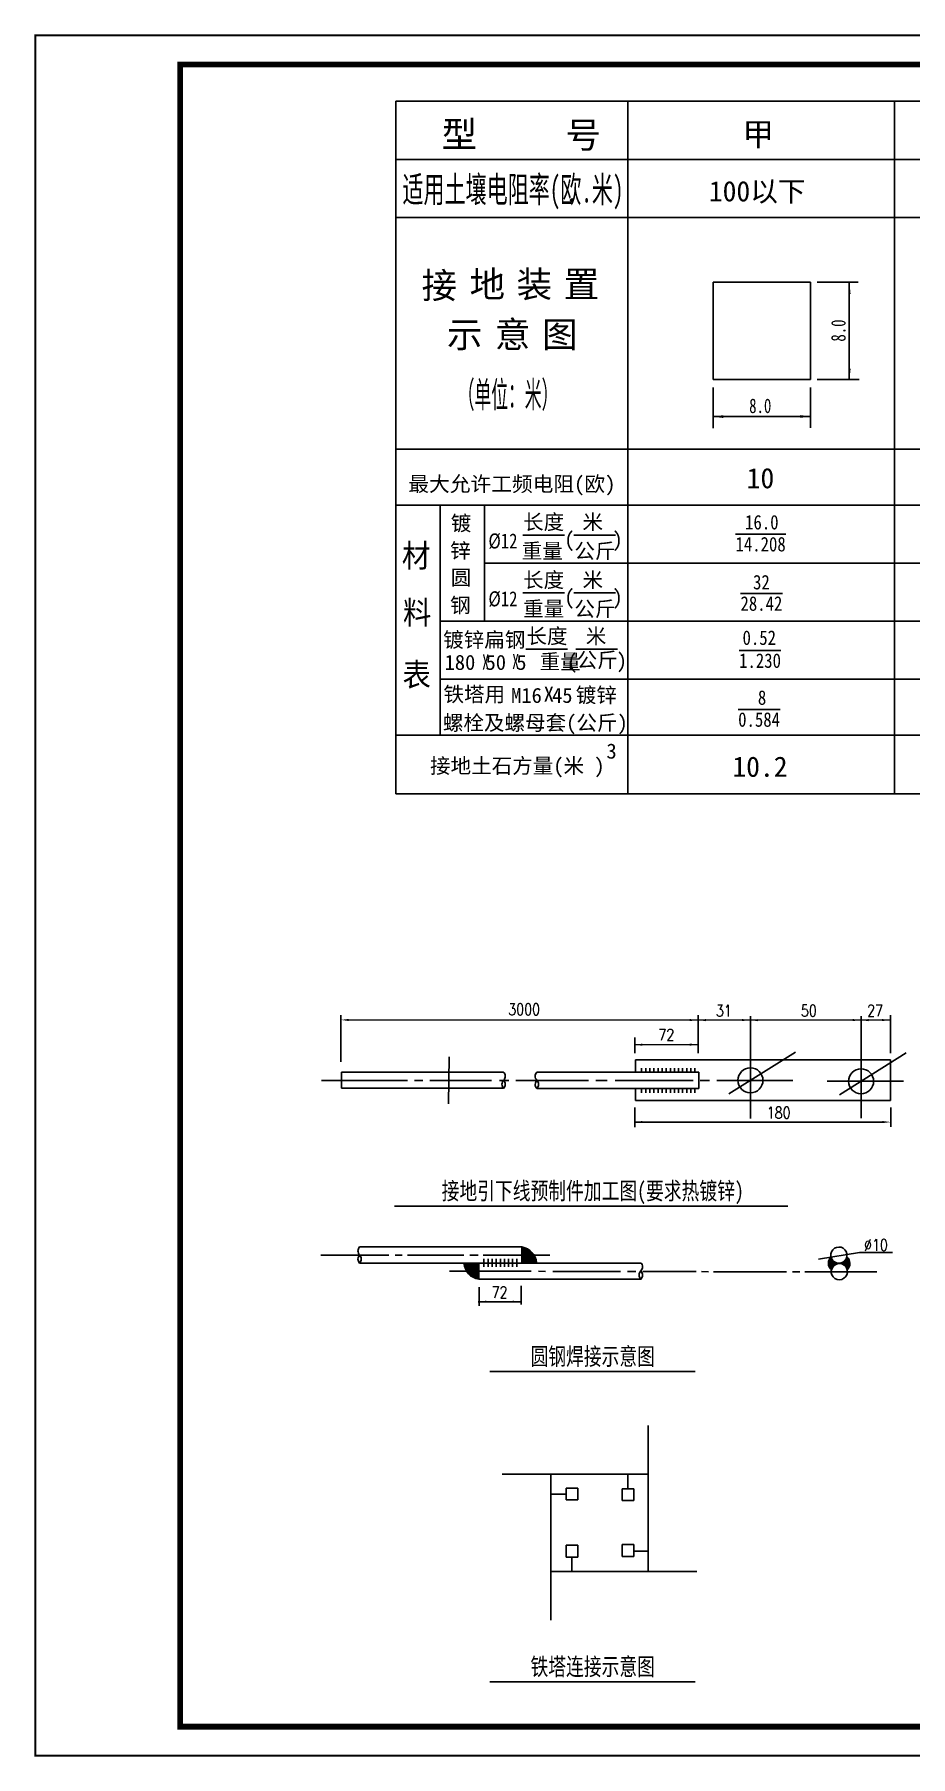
# Model space of a CAD drawing. Extents: x 457 to 4918, y -67 to 391.
# Drawn here: x 3700.2 to 3851.5, y -65.3 to 232.1 of the extents above; entities that cross this region are included whole.
import ezdxf
from ezdxf.enums import TextEntityAlignment as Align

# ---------------------------------------------------------------- set-up
doc = ezdxf.new("R2010")
doc.units = 0
doc.header["$LTSCALE"] = 40
doc.header["$MEASUREMENT"] = 0
doc.layers.get('0').update_dxf_attribs({"linetype": 'CONTINUOUS'})
for name, color, linetype in [('1', 2, 'CONTINUOUS'), ('CHI', 4, 'CONTINUOUS'), ('TK', 1, 'CONTINUOUS')]:
    doc.layers.add(name, color=color, linetype=linetype)
doc.styles.add('AA', font='romans', dxfattribs={"width": 0.75, "bigfont": 'HZTXT'})
doc.styles.add('HT', font='simhei.ttf')
doc.styles.add('HZ', font='romans', dxfattribs={"width": 0.75, "bigfont": 'HZTXT.SHX'})
doc.styles.add('ST', font='', dxfattribs={"width": 0.85})
doc.styles.get("Standard").update_dxf_attribs({"font": '', "width": 0.7, "oblique": 1, "height": 1})
doc.styles.add('TT宋体', font='', dxfattribs={"width": 0.7, "oblique": 1, "height": 1})
doc.styles.get('ST').set_extended_font_data('SimSun')
doc.styles.get('Standard').set_extended_font_data('新宋体')
doc.styles.get('TT宋体').set_extended_font_data('FangSong_GB2312')

# ---------------------------------------------------------------- blocks, each defined once
blk = doc.blocks.new('*X27')
at = {"color": 0, "linetype": 'Continuous'}
for p, q in [((288.5, 457.1), (291.07, 457.1)), ((288.51, 457), (291.07, 457)), ((288.53, 456.9), (291.07, 456.9)), ((288.54, 456.8), (291.07, 456.8)), ((288.56, 456.7), (291.07, 456.7)), ((288.58, 456.6), (291.07, 456.6)), ((288.61, 456.5), (291.07, 456.5)), ((288.64, 456.4), (291.07, 456.4)), ((288.68, 456.3), (291.07, 456.3)), ((288.71, 456.2), (291.07, 456.2)), ((288.76, 456.1), (291.07, 456.1)), ((288.8, 456), (291.07, 456)), ((288.86, 455.9), (291.07, 455.9)), ((288.91, 455.8), (291.07, 455.8)), ((288.97, 455.7), (291.07, 455.7)), ((289.04, 455.6), (291.07, 455.6)), ((289.11, 455.5), (291.07, 455.5)), ((289.19, 455.4), (291.07, 455.4)), ((289.28, 455.3), (291.07, 455.3)), ((289.38, 455.2), (291.07, 455.2)), ((289.48, 455.1), (291.07, 455.1)), ((289.6, 455), (291.07, 455)), ((289.73, 454.9), (291.07, 454.9)), ((289.88, 454.8), (291.07, 454.8)), ((290.05, 454.7), (291.07, 454.7)), ((290.25, 454.6), (291.07, 454.6)), ((290.5, 454.5), (291.07, 454.5)), ((290.85, 454.4), (291.07, 454.4))]:
    blk.add_line(p, q, dxfattribs=at)
blk = doc.blocks.new('*X26')
at = {"color": 0, "linetype": 'Continuous'}
for p, q in [((298.48, 459.9), (298.65, 459.9)), ((298.48, 459.8), (299.01, 459.8)), ((298.48, 459.7), (299.27, 459.7)), ((298.48, 459.6), (299.47, 459.6)), ((298.48, 459.5), (299.64, 459.5)), ((298.48, 459.4), (299.79, 459.4)), ((298.48, 459.3), (299.92, 459.3)), ((298.48, 459.2), (300.04, 459.2)), ((298.48, 459.1), (300.14, 459.1)), ((298.48, 459), (300.24, 459)), ((298.48, 458.9), (300.33, 458.9)), ((298.48, 458.8), (300.41, 458.8)), ((298.48, 458.7), (300.48, 458.7)), ((298.48, 458.6), (300.55, 458.6)), ((298.48, 458.5), (300.61, 458.5)), ((298.48, 458.4), (300.67, 458.4)), ((298.48, 458.3), (300.72, 458.3)), ((298.48, 458.2), (300.77, 458.2)), ((298.48, 458.1), (300.81, 458.1)), ((298.48, 458), (300.85, 458)), ((298.48, 457.9), (300.89, 457.9)), ((298.48, 457.8), (300.92, 457.8)), ((298.48, 457.7), (300.94, 457.7)), ((298.48, 457.6), (300.97, 457.6)), ((298.48, 457.5), (300.99, 457.5)), ((298.48, 457.4), (301, 457.4)), ((298.48, 457.3), (301.02, 457.3)), ((298.48, 457.2), (301.03, 457.2))]:
    blk.add_line(p, q, dxfattribs=at)
blk = doc.blocks.new('*X25')
at = {"color": 0, "linetype": 'Continuous'}
for p, q in [((351.44, 465), (352.62, 465)), ((351.44, 464.9), (352.88, 464.9)), ((351.44, 464.8), (353.16, 464.8)), ((351.45, 464.7), (352.77, 464.7)), ((351.46, 465.1), (352.45, 465.1)), ((351.47, 465.2), (352.32, 465.2)), ((351.47, 464.6), (352.58, 464.6)), ((351.49, 464.5), (352.44, 464.5)), ((351.5, 465.3), (352.22, 465.3)), ((351.52, 464.4), (352.32, 464.4)), ((351.53, 465.4), (352.13, 465.4)), ((351.55, 464.3), (352.23, 464.3)), ((351.58, 465.5), (352.06, 465.5)), ((351.6, 464.2), (352.16, 464.2)), ((351.63, 465.6), (352.01, 465.6)), ((351.66, 464.1), (352.1, 464.1)), ((351.69, 465.7), (351.96, 465.7)), ((351.72, 464), (352.04, 464)), ((351.76, 465.8), (351.92, 465.8)), ((351.8, 463.9), (352, 463.9)), ((351.84, 465.9), (351.89, 465.9)), ((353.47, 464.8), (355.13, 464.8)), ((353.62, 464.9), (355.13, 464.9)), ((353.85, 464.7), (355.13, 464.7)), ((353.88, 465), (355.12, 465)), ((354.05, 465.1), (355.11, 465.1)), ((354.05, 464.6), (355.12, 464.6)), ((354.17, 465.2), (355.08, 465.2)), ((354.19, 464.5), (355.1, 464.5)), ((354.28, 465.3), (355.05, 465.3)), ((354.3, 464.4), (355.08, 464.4)), ((354.36, 465.4), (355.01, 465.4)), ((354.4, 464.3), (355.04, 464.3)), ((354.43, 465.5), (354.97, 465.5)), ((354.47, 464.2), (355, 464.2)), ((354.49, 465.6), (354.91, 465.6)), ((354.53, 464.1), (354.95, 464.1)), ((354.54, 465.7), (354.84, 465.7)), ((354.58, 465.8), (354.76, 465.8)), ((354.59, 464), (354.89, 464)), ((354.61, 465.9), (354.67, 465.9)), ((354.63, 463.9), (354.82, 463.9)), ((351.89, 463.8), (351.97, 463.8)), ((354.66, 463.8), (354.74, 463.8))]:
    blk.add_line(p, q, dxfattribs=at)

msp = doc.modelspace()

# ---------------------------------------------------------------- linework, layer by layer
at = {"linetype": 'Continuous'}
for p, q in [((3762.66, 210.47), (4076.66, 210.47)), ((3762.66, 200.47), (4076.66, 200.47)), ((3762.66, 160.47), (4076.66, 160.47)), ((3770.23, 111.09), (3770.23, 150.76)), ((3771.81, 55.5), (3771.64, 47.43)), ((3803.97, 52.88), (3803.97, 55.01)), ((3803.97, 55.01), (3848, 55.01)), ((3805.02, 53.57), (3805.02, 52.88)), ((3805.73, 53.57), (3805.73, 52.88)), ((3806.44, 53.57), (3806.44, 52.88)), ((3807.15, 53.57), (3807.15, 52.88)), ((3807.85, 53.57), (3807.85, 52.88)), ((3808.56, 53.57), (3808.56, 52.88)), ((3809.27, 53.57), (3809.27, 52.88)), ((3809.98, 53.57), (3809.98, 52.88)), ((3810.68, 53.57), (3810.68, 52.88)), ((3811.39, 53.57), (3811.39, 52.88)), ((3812.1, 53.57), (3812.1, 52.88)), ((3812.81, 53.57), (3812.81, 52.88)), ((3813.51, 53.57), (3813.51, 52.88)), ((3814.22, 53.57), (3814.22, 52.88)), ((3848, 55.01), (3848, 48.01)), ((3749.72, 51.46), (3764.56, 51.46)), ((3781.19, 52.89), (3753.19, 52.89)), ((3753.19, 52.89), (3753.19, 50.09)), ((3765.8, 51.46), (3767.21, 51.46)), ((3768.45, 51.46), (3779.07, 51.46)), ((3780.48, 51.46), (3782.07, 51.46)), ((3783.31, 51.46), (3795.87, 51.46)), ((3814.91, 52.88), (3786.91, 52.88)), ((3797.11, 51.46), (3799.05, 51.46)), ((3800.47, 51.46), (3813.91, 51.46)), ((3814.91, 50.08), (3814.91, 52.88)), ((3815.15, 51.46), (3816.74, 51.46)), ((3817.98, 51.46), (3831.11, 51.46)), ((3837.07, 51.31), (3850.21, 51.31)), ((3753.19, 50.09), (3781.19, 50.09)), ((3786.91, 50.08), (3814.91, 50.08)), ((3803.97, 48.01), (3803.97, 50.08)), ((3828.97, 48.01), (3803.97, 48.01)), ((3805.02, 50.08), (3805.02, 49.31)), ((3805.73, 50.08), (3805.73, 49.31)), ((3806.44, 50.08), (3806.44, 49.31)), ((3807.15, 50.08), (3807.15, 49.31)), ((3807.85, 50.08), (3807.85, 49.31)), ((3808.56, 50.08), (3808.56, 49.31)), ((3809.27, 50.08), (3809.27, 49.31)), ((3809.98, 50.08), (3809.98, 49.31)), ((3810.68, 50.08), (3810.68, 49.31)), ((3811.39, 50.08), (3811.39, 49.31)), ((3812.1, 50.08), (3812.1, 49.31)), ((3812.81, 50.08), (3812.81, 49.31)), ((3813.51, 50.08), (3813.51, 49.31)), ((3814.22, 50.08), (3814.22, 49.31)), ((3749.63, 21.26), (3761.38, 21.26)), ((3784.31, 22.71), (3756.31, 22.71)), ((3762.44, 21.26), (3763.68, 21.26)), ((3764.56, 21.26), (3774.29, 21.26)), ((3775.35, 21.26), (3776.77, 21.26)), ((3777.65, 21.26), (3789.17, 21.26)), ((3784.31, 19.91), (3784.31, 22.71)), ((3756.31, 19.91), (3784.31, 19.91)), ((3771.84, 18.53), (3785.96, 18.5)), ((3776.91, 19.92), (3776.91, 17.12)), ((3804.91, 19.92), (3776.91, 19.92)), ((3777.79, 20.63), (3777.79, 19.29)), ((3778.49, 20.63), (3778.49, 19.29)), ((3779.2, 20.63), (3779.2, 19.29)), ((3779.91, 20.63), (3779.91, 19.29)), ((3780.62, 20.63), (3780.62, 19.29)), ((3781.32, 20.63), (3781.32, 19.29)), ((3782.03, 20.63), (3782.03, 19.29)), ((3782.74, 20.63), (3782.74, 19.29)), ((3783.45, 20.63), (3783.45, 19.29)), ((3787.2, 18.5), (3788.44, 18.49)), ((3789.68, 18.49), (3801.35, 18.47)), ((3802.59, 18.46), (3804.01, 18.46)), ((3805.24, 18.46), (3814.44, 18.44)), ((3815.33, 18.44), (3816.56, 18.43)), ((3817.45, 18.43), (3830.01, 18.41)), ((3831.07, 18.4), (3832.31, 18.4)), ((3833.19, 18.4), (3845.62, 18.42)), ((3776.91, 17.12), (3804.91, 17.12)), ((3806.14, -33.34), (3806.14, -8.14)), ((3806.14, -16.54), (3780.94, -16.54)), ((3789.34, -16.54), (3789.34, -33.34)), ((3802.64, -16.54), (3802.63, -19.05)), ((3789.34, -19.96), (3791.96, -19.96)), ((3791.96, -18.93), (3791.96, -20.98)), ((3794.01, -18.93), (3791.96, -18.93)), ((3794.01, -20.98), (3794.01, -18.93)), ((3801.63, -19.05), (3801.63, -21.1)), ((3803.68, -19.05), (3801.63, -19.05)), ((3803.68, -21.1), (3803.68, -19.05)), ((3791.96, -20.98), (3794.01, -20.98)), ((3801.63, -21.1), (3803.68, -21.1)), ((3791.96, -28.82), (3791.96, -30.87)), ((3794.01, -28.82), (3791.96, -28.82)), ((3794.01, -30.87), (3794.01, -28.82)), ((3801.63, -28.69), (3801.63, -30.74)), ((3803.68, -28.69), (3801.63, -28.69)), ((3803.68, -30.74), (3803.68, -28.69)), ((3791.96, -30.87), (3794.01, -30.87)), ((3792.96, -33.34), (3792.96, -30.87)), ((3801.63, -30.74), (3803.68, -30.74)), ((3803.68, -29.83), (3806.14, -29.83)), ((3789.34, -33.34), (3789.34, -41.74)), ((3789.34, -33.34), (3806.14, -33.34)), ((3806.14, -33.34), (3814.54, -33.34))]:
    msp.add_line(p, q, dxfattribs=at)
at = {"color": 3, "lineweight": -3}
msp.add_line((3848, 48.01), (3828.97, 48.01), dxfattribs=at)
at = {"const_width": 0.35}
msp.add_lwpolyline([(3700.34, -65.12), (4120.34, -65.12), (4120.34, 231.88), (3700.34, 231.88)], close=True, dxfattribs=at)
at = {"const_width": 0.3}
for points in [[(3762.29, 29.76), (3830.29, 29.76)], [(3778.79, 1.18), (3814.29, 1.18)], [(3778.79, -52.39), (3814.29, -52.39)]]:
    msp.add_lwpolyline(points, dxfattribs=at)
at = {"linetype": 'Continuous'}
for centre in [(3823.81, 51.47), (3842.91, 51.31)]:
    msp.add_circle(centre, 2.16, dxfattribs=at)
for centre, radius, start, end in [((3781.9, 50.8), 1.01, 134.9774, 225.0226), ((3780.49, 50.77), 0.971, 315.1593, 46.8049), ((3780.5, 52.2), 0.971, 314.9774, 45.5863), ((3787.6, 52.18), 0.971, 134.4137, 225.0226), ((3787.61, 50.76), 0.971, 133.1951, 224.8407), ((3786.2, 50.78), 1.01, 314.9774, 45.0226), ((3757, 22.02), 0.971, 134.4137, 225.0226), ((3757.01, 20.59), 0.971, 133.1951, 224.8407), ((3755.6, 20.62), 1.01, 314.9774, 45.0226), ((3783.88, 19.74), 2.99, 3.8914, 81.4715), ((3838.77, 19.91), 1.5, 134.9224, 228.8601), ((3839.08, 21.29), 1.4, 353.4779, 187.1719), ((3839.08, 21.29), 1.4, 188.2993, 191.9481), ((3839.08, 21.29), 1.4, 192.707, 352.3848), ((3839.47, 19.85), 1.5, 314.1968, 48.9593), ((3777.32, 20.09), 2.99, 183.8914, 261.4715), ((3805.6, 17.87), 1.01, 134.9774, 225.0226), ((3804.19, 17.85), 0.971, 315.1593, 46.8049), ((3804.2, 19.27), 0.971, 314.9774, 45.5863), ((3839.15, 18.44), 1.4, 170.5162, 11.4322), ((3839.15, 18.44), 1.4, 13.1722, 168.7869)]:
    msp.add_arc(centre, radius, start, end, dxfattribs=at)
at = {"layer": '1', "linetype": 'Continuous'}
for p, q in [((3842.43, 189.29), (3835.31, 189.29)), ((3840.88, 172.49), (3840.88, 189.29)), ((3835.32, 172.49), (3842.57, 172.49)), ((3817.37, 171.11), (3817.37, 164.09)), ((3834.17, 164.11), (3834.17, 171.11)), ((3817.37, 166.11), (3834.17, 166.11)), ((3753.06, 54.65), (3753.06, 62.7)), ((3814.79, 56.14), (3814.79, 62.7)), ((3823.81, 44.89), (3823.81, 62.52)), ((3842.91, 44.92), (3842.91, 62.55)), ((3847.98, 56.14), (3847.98, 62.7)), ((3754.4, 61.89), (3847.98, 61.87)), ((3803.83, 56.14), (3803.83, 58.88)), ((3803.83, 57.64), (3814.79, 57.62)), ((3820.1, 49.13), (3831.6, 56.35)), ((3839.19, 48.98), (3850.69, 56.19)), ((3803.83, 46.8), (3803.83, 43.4)), ((3848.05, 46.8), (3848.05, 43.45)), ((3803.83, 44.25), (3846.58, 44.25)), ((3835.55, 20.57), (3842.66, 21.75)), ((3842.66, 21.75), (3848.36, 21.75)), ((3776.94, 12.54), (3776.94, 15.78)), ((3784.19, 12.75), (3784.19, 16)), ((3776.77, 13.24), (3784.19, 13.24))]:
    msp.add_line(p, q, dxfattribs=at)
for points in [[(3840.9, 189.28), (3840.7, 187.24), (3841.1, 187.24)], [(3840.9, 172.49), (3841.11, 174.36), (3840.7, 174.36)], [(3817.31, 166.07), (3819.12, 166.32), (3819.12, 165.83)], [(3834.11, 166.1), (3832.42, 165.85), (3832.42, 166.34)], [(3753.08, 61.9), (3754.4, 62.07), (3754.4, 61.71)], [(3814.78, 61.87), (3813.31, 62.06), (3813.31, 61.69)], [(3814.8, 61.87), (3816.12, 62.05), (3816.12, 61.68)], [(3823.81, 61.87), (3822.34, 62.06), (3822.34, 61.69)], [(3823.79, 61.86), (3825.11, 62.04), (3825.11, 61.68)], [(3842.91, 61.87), (3841.44, 62.06), (3841.44, 61.69)], [(3842.89, 61.87), (3844.21, 62.05), (3844.21, 61.68)], [(3847.98, 61.87), (3846.52, 62.06), (3846.52, 61.69)], [(3803.83, 57.62), (3805.14, 57.8), (3805.14, 57.43)], [(3814.79, 57.63), (3813.33, 57.82), (3813.33, 57.45)], [(3825.52, 52.53), (3826.42, 52.95), (3826.29, 53.16)], [(3844.74, 52.46), (3845.64, 52.88), (3845.5, 53.08)], [(3821.84, 50.24), (3820.95, 49.81), (3821.09, 49.61)], [(3840.94, 50.08), (3840.05, 49.66), (3840.18, 49.45)], [(3803.83, 44.27), (3805.14, 44.45), (3805.14, 44.08)], [(3848.05, 44.26), (3846.58, 44.45), (3846.58, 44.08)], [(3837.65, 20.93), (3836.82, 20.9), (3836.86, 20.67)], [(3840.47, 21.4), (3841.2, 21.62), (3841.25, 21.41)], [(3776.9, 13.25), (3778.22, 13.43), (3778.22, 13.06)], [(3784.2, 13.24), (3782.73, 13.43), (3782.73, 13.06)]]:
    msp.add_solid(points, dxfattribs=at)
at = {"layer": 'CHI', "color": 7, "linetype": 'Continuous'}
for p, q in [((3762.55, 220.54), (3762.55, 100.93)), ((4076.66, 220.47), (3762.55, 220.54)), ((3848.66, 100.93), (3848.66, 220.47))]:
    msp.add_line(p, q, dxfattribs=at)
at = {"layer": 'CHI', "linetype": 'Continuous'}
for p, q in [((3802.66, 100.93), (3802.66, 220.47)), ((3817.37, 189.29), (3817.37, 172.49)), ((3834.17, 189.29), (3817.37, 189.29)), ((3834.17, 172.49), (3834.17, 189.29)), ((3817.37, 172.49), (3834.17, 172.49)), ((3762.66, 150.8), (4076.66, 150.8)), ((3777.88, 130.76), (3777.88, 150.76)), ((3784.49, 145.62), (3791.67, 145.62)), ((3793.3, 145.62), (3800.49, 145.62)), ((3777.88, 140.76), (4076.66, 140.76)), ((3784.49, 135.65), (3791.67, 135.65)), ((3793.3, 135.65), (3800.49, 135.65)), ((3770.23, 130.76), (4076.66, 130.76)), ((3785.01, 125.92), (3792.19, 125.92)), ((3793.66, 125.92), (3800.84, 125.92)), ((3770.23, 120.76), (4076.66, 120.76)), ((3762.65, 111.09), (4076.66, 111.06)), ((3762.55, 100.93), (4076.66, 100.93)), ((3762.66, 100.93), (4076.66, 100.93))]:
    msp.add_line(p, q, dxfattribs=at)
at = {"layer": 'TK', "const_width": 1}
msp.add_lwpolyline([(3725.34, -60.12), (4115.34, -60.12), (4115.34, 226.88), (3725.34, 226.88)], close=True, dxfattribs=at)

# ---------------------------------------------------------------- block references
at = {"linetype": 'Continuous'}
for name, p in [('*X26', (3485.83, -437.23)), ('*X25', (3485.83, -444.96)), ('*X27', (3485.83, -437.23))]:
    msp.add_blockref(name, p, dxfattribs=at)

# ---------------------------------------------------------------- texts
at = {"style": 'TT宋体', "width": 0.75}
for s, p in [('接地引下线预制件加工图(要求热镀锌)', (3796.57, 30.89)), ('圆钢焊接示意图', (3796.57, 2.31)), ('铁塔连接示意图', (3796.57, -51.26))]:
    msp.add_text(s, height=3, dxfattribs=at).set_placement(p, align=Align.CENTER)
at = {"layer": '1', "linetype": 'Continuous', "width": 0.75}
msp.add_text('8.0', height=2.5, rotation=90, dxfattribs=at).set_placement((3840.23, 180.93), align=Align.CENTER)
msp.add_text('8.0', height=2.5, dxfattribs=at).set_placement((3825.5, 166.69), align=Align.CENTER)
at = {"layer": '1', "linetype": 'Continuous', "style": 'AA', "width": 0.8}
for s, p in [('3000', (3784.73, 62.72)), ('31', (3819.22, 62.5)), ('50', (3833.9, 62.5)), ('27', (3845.33, 62.5)), ('72', (3809.28, 58.32)), ('180', (3828.68, 44.89)), ('%%C10', (3845.48, 22.04)), ('72', (3780.48, 13.87))]:
    msp.add_text(s, height=2, dxfattribs=at).set_placement(p, align=Align.CENTER)
at = {"layer": 'CHI', "linetype": 'Continuous', "style": 'ST'}
for s, height, p in [('型', 4.5, (3770.46, 212.58)), ('号', 4.5, (3791.85, 212.46)), ('接', 4.5, (3767.02, 186.49)), ('地', 4.5, (3775.3, 186.67)), ('装', 4.5, (3783.43, 186.67)), ('置', 4.5, (3791.56, 186.67)), ('镀', 2.6, (3772.06, 146.37)), ('长度', 2.6, (3784.55, 146.58)), ('米', 2.6, (3794.8, 146.58)), ('(', 2.6, (3791.66, 143.56)), (')', 2.6, (3799.98, 143.56)), ('锌', 2.6, (3771.95, 141.63)), ('重量', 2.6, (3784.31, 141.58)), ('公斤', 2.6, (3793.41, 141.58)), ('圆', 2.6, (3772.06, 136.96)), ('长度', 2.6, (3784.55, 136.58)), ('米', 2.6, (3794.8, 136.58)), ('钢', 2.6, (3771.95, 132.21)), ('重量', 2.6, (3784.55, 131.58)), ('(', 2.6, (3791.66, 133.59)), ('公斤', 2.6, (3793.41, 131.58)), (')', 2.6, (3799.98, 133.59)), ('镀锌扁钢', 2.6, (3770.75, 126.24)), ('长度', 2.6, (3785.12, 126.88)), ('米', 2.6, (3795.37, 126.88)), ('180 50 5', 2.6, (3770.99, 122.34)), ('重量', 2.6, (3787.41, 122.47)), ('(', 2.6, (3792.17, 122.51)), ('公斤', 2.6, (3793.8, 122.75)), (')', 2.6, (3800.71, 122.63)), ('铁塔用', 2.6, (3770.81, 116.84)), ('镀锌', 2.6, (3793.64, 116.69)), ('螺栓及螺母套(公斤)', 2.6, (3770.7, 111.91)), ('接地土石方量(米 )', 2.6, (3768.48, 104.48)), (' 3', 2.6, (3797.17, 107.02))]:
    msp.add_text(s, height=height, dxfattribs=at).set_placement(p)
at = {"layer": 'CHI', "linetype": 'Continuous'}
for s, height, style, p in [('甲', 4, 'HT', (3825.15, 212.84)), ('100以下', 3.5, 'ST', (3824.97, 203.24)), ('示', 4.5, 'ST', (3774.46, 178)), ('意', 4.5, 'ST', (3782.74, 178)), ('图', 4.5, 'ST', (3790.88, 178)), ('M16 45', 2.6, 'ST', (3787.78, 116.64)), ('10.2', 3.5, 'ST', (3825.45, 103.88))]:
    msp.add_text(s, height=height, dxfattribs=dict(at, style=style)).set_placement(p, align=Align.CENTER)
at = {"layer": 'CHI', "linetype": 'Continuous', "style": 'ST'}
for s, height, width, p, p2 in [('适用土壤电阻率(欧.米)', 4.5, 0.567864, (3763.71, 203.05), (3801.87, 203.05)), ('（单位：米） ', 4.5, 0.452418, (3773.26, 167.62), (3792.08, 167.62)), ('最大允许工频电阻(欧)', 2.6, 0.967212, (3764.73, 153.15), (3800.5, 153.15)), ('%%C12', 2.6, 0.906279, (3778.56, 143.3), (3783.58, 143.3)), ('%%C12', 2.6, 0.906279, (3778.56, 133.31), (3783.58, 133.31)), ('X', 2.6, 0.633461, (3777.5, 122.4), (3778.67, 122.4)), ('X', 2.6, 0.630756, (3782.68, 122.49), (3783.84, 122.49))]:
    msp.add_text(s, height=height, dxfattribs=dict(at, width=width)).set_placement(p, p2, align=Align.FIT)
at = {"layer": 'CHI', "linetype": 'Continuous', "style": 'HZ', "width": 0.75}
msp.add_text('.', height=4.5, dxfattribs=at).set_placement((3792.94, 205.48), align=Align.MIDDLE)
at = {"layer": 'CHI', "linetype": 'Continuous', "style": 'ST'}
for s, height, p in [('10', 3.5, (3825.54, 155.42)), ('X', 2.6, (3788.99, 118.17))]:
    msp.add_text(s, height=height, dxfattribs=at).set_placement(p, align=Align.MIDDLE)
at = {"layer": 'CHI', "linetype": 'Continuous', "width": 0.85}
for s, p in [('16.0', (3825.77, 146.59)), ('%%O14.208', (3825.56, 142.8)), ('32', (3825.7, 136.24)), ('%%O28.42', (3825.7, 132.55)), ('0.52', (3825.33, 126.65)), ('%%O1.230', (3825.46, 122.69)), ('8', (3825.81, 116.31)), ('%%O0.584', (3825.3, 112.52))]:
    msp.add_text(s, height=2.5, dxfattribs=at).set_placement(p, align=Align.CENTER)
at = {"layer": 'CHI', "linetype": 'Continuous', "style": 'ST', "width": 0.9}
for s, p in [('材', (3763.62, 140.08)), ('料', (3763.79, 130.23)), ('表', (3763.72, 119.53))]:
    msp.add_text(s, height=4, dxfattribs=at).set_placement(p)

doc.saveas('drawing.dxf')
